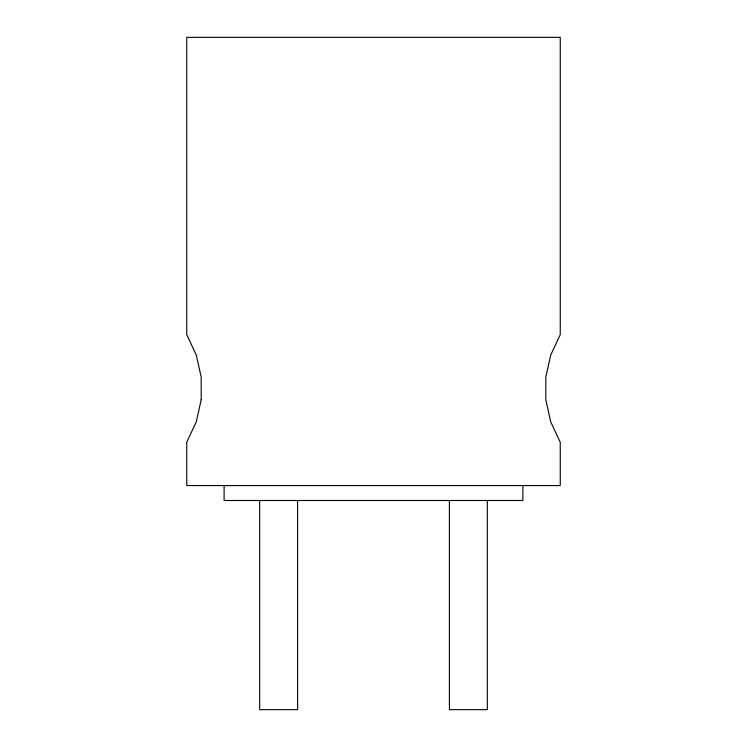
<?xml version="1.0" encoding="UTF-8"?>
<svg xmlns="http://www.w3.org/2000/svg" width="747" height="747" viewBox="0 0 747 747"><rect width="100%" height="100%" fill="white"/><g stroke="black" fill="none" stroke-linecap="round" stroke-linejoin="round"><path stroke-width="1.12" d="M522.9 485.55L522.9 500.49L224.1 500.49L224.1 485.55M487.343 500.49L487.343 709.65L449.395 709.65L449.395 500.49M297.605 500.49L297.605 709.65L259.657 709.65L259.657 500.49M201.195 399.729L196.302 421.766L186.75 442.224L186.75 485.55L560.25 485.55L560.25 442.224L550.698 421.766L545.805 399.729L545.805 377.151L550.698 355.114L560.25 334.656L560.25 37.35L186.75 37.35L186.75 334.656L196.302 355.114L201.195 377.151L201.195 399.729"/></g></svg>
